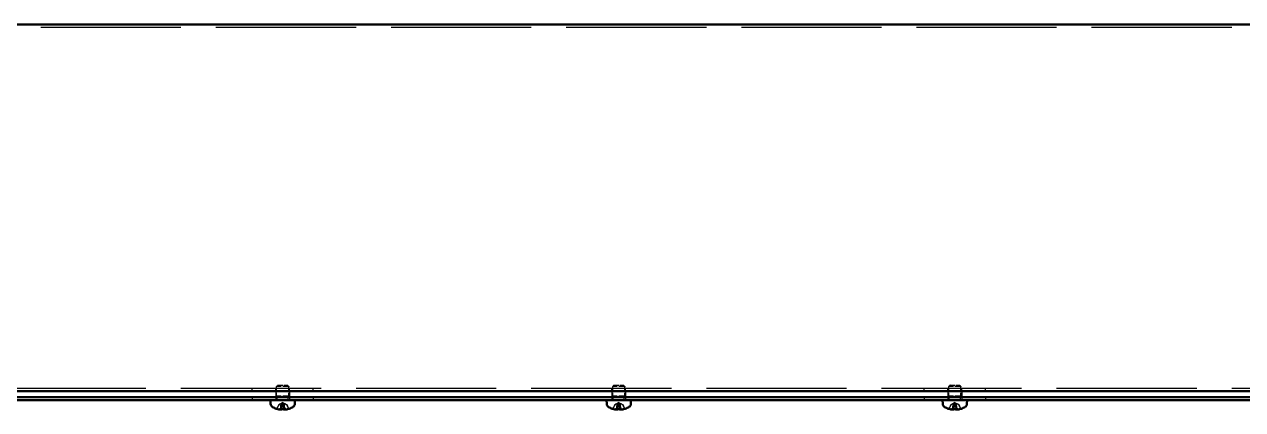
# Model space of a CAD drawing. Header units: millimetres. Extents: x 0 to 4200, y 0 to 2970.
# Drawn here: x 1071.7 to 1470.5, y 1398.4 to 1524.5 of the extents above; entities that cross this region are included whole.
import ezdxf

# ---------------------------------------------------------------- set-up
doc = ezdxf.new("R2010")
doc.units = ezdxf.units.MM
doc.header["$LTSCALE"] = 10
doc.linetypes.add('DASHED', pattern=[0.2067, 0.1654, -0.0413])
doc.layers.add('Co ban', color=7, linetype='Continuous', lineweight=50)
doc.layers.add('Manh', color=7, linetype='DASHED', lineweight=25, true_color=0x008000)

msp = doc.modelspace()

# ---------------------------------------------------------------- linework, layer by layer
at = {"layer": 'Co ban'}
for p, q in [((664.27, 1524.45), (1868.27, 1524.45)), ((1868.27, 1404.45), (664.27, 1404.45)), ((711.27, 1402.45), (1821.27, 1402.45)), ((711.27, 1402.45), (1821.27, 1402.45)), ((711.27, 1401.45), (1821.27, 1401.45)), ((1152.31, 1400.34), (1152.27, 1401.45)), ((1160.24, 1400.34), (1160.27, 1401.45)), ((1262.31, 1400.34), (1262.27, 1401.45)), ((1270.24, 1400.34), (1270.27, 1401.45)), ((1372.31, 1400.34), (1372.27, 1401.45)), ((1380.24, 1400.34), (1380.27, 1401.45)), ((1154.2, 1398.7), (1154.2, 1398.7)), ((1155.58, 1398.42), (1155.58, 1398.44)), ((1155.9, 1398.7), (1156.65, 1398.7)), ((1156, 1398.44), (1156.02, 1398.7)), ((1156.55, 1398.44), (1156.53, 1398.7)), ((1156.97, 1398.42), (1156.97, 1398.44)), ((1158.35, 1398.7), (1158.35, 1398.7)), ((1264.2, 1398.7), (1264.2, 1398.7)), ((1265.58, 1398.42), (1265.58, 1398.44)), ((1265.9, 1398.7), (1266.65, 1398.7)), ((1266, 1398.44), (1266.02, 1398.7)), ((1266.55, 1398.44), (1266.53, 1398.7)), ((1266.97, 1398.42), (1266.97, 1398.44)), ((1268.35, 1398.7), (1268.35, 1398.7)), ((1374.2, 1398.7), (1374.2, 1398.7)), ((1375.58, 1398.42), (1375.58, 1398.44)), ((1375.9, 1398.7), (1376.65, 1398.7)), ((1376, 1398.44), (1376.02, 1398.7)), ((1376.55, 1398.44), (1376.53, 1398.7)), ((1376.97, 1398.42), (1376.97, 1398.44)), ((1378.35, 1398.7), (1378.35, 1398.7))]:
    msp.add_line(p, q, dxfattribs=at)
for centre, radius, start, end in [((1153.61, 1400.39), 1.3, 182, 239.2087), ((1158.94, 1400.39), 1.3, 300.7913, 358), ((1263.61, 1400.39), 1.3, 182, 239.2087), ((1268.94, 1400.39), 1.3, 300.7913, 358), ((1373.61, 1400.39), 1.3, 182, 239.2087), ((1378.94, 1400.39), 1.3, 300.7913, 358), ((1156.27, 1404.85), 6.5, 239.2087, 250.8488), ((1154.2, 1398.87), 0.166, 250.8488, 270), ((1158.35, 1398.87), 0.166, 270, 289.1512), ((1156.27, 1404.85), 6.5, 289.1512, 300.7913), ((1266.27, 1404.85), 6.5, 239.2087, 250.8488), ((1264.2, 1398.87), 0.166, 250.8488, 270), ((1268.35, 1398.87), 0.166, 270, 289.1512), ((1266.27, 1404.85), 6.5, 289.1512, 300.7913), ((1376.27, 1404.85), 6.5, 239.2087, 250.8488), ((1374.2, 1398.87), 0.166, 250.8488, 270), ((1378.35, 1398.87), 0.166, 270, 289.1512), ((1376.27, 1404.85), 6.5, 289.1512, 300.7913)]:
    msp.add_arc(centre, radius, start, end, dxfattribs=at)
for centre, major_axis, ratio, start_param, end_param in [((1156.23, 1404.82), (-3.83, 5.24), 0.989048, 2.180837, 2.35053), ((1157, 1404.68), (-1.46, -6.26), 0.643637, 6.174452, 6.291603), ((1155.65, 1404.68), (1.67, -6.2), 0.745371, 5.827165, 5.944316), ((1155.37, 1397.8), (-0.19, -1.41), 0.098287, 2.037054, 2.054119), ((1156.68, 1404.82), (-0.57, -6.46), 0.119113, 5.959376, 6.129069), ((1155.87, 1404.82), (0.57, -6.46), 0.119113, 0.154116, 0.323809), ((1156.9, 1404.68), (-1.67, -6.2), 0.745371, 0.338869, 0.456021), ((1155.55, 1404.68), (1.46, -6.26), 0.643637, 6.274767, 6.391919), ((1157.18, 1397.8), (-0.19, 1.41), 0.098287, 1.087474, 1.104539), ((1156.32, 1404.82), (-3.83, -5.24), 0.989048, 0.791063, 0.960756), ((1266.23, 1404.82), (-3.83, 5.24), 0.989048, 2.180837, 2.35053), ((1267, 1404.68), (-1.46, -6.26), 0.643637, 6.174452, 6.291603), ((1265.65, 1404.68), (1.67, -6.2), 0.745371, 5.827165, 5.944316), ((1265.37, 1397.8), (-0.19, -1.41), 0.098287, 2.037054, 2.054119), ((1266.68, 1404.82), (-0.57, -6.46), 0.119113, 5.959376, 6.129069), ((1265.87, 1404.82), (0.57, -6.46), 0.119113, 0.154116, 0.323809), ((1266.9, 1404.68), (-1.67, -6.2), 0.745371, 0.338869, 0.456021), ((1265.55, 1404.68), (1.46, -6.26), 0.643637, 6.274767, 6.391919), ((1267.18, 1397.8), (-0.19, 1.41), 0.098287, 1.087474, 1.104539), ((1266.32, 1404.82), (-3.83, -5.24), 0.989048, 0.791063, 0.960756), ((1376.23, 1404.82), (-3.83, 5.24), 0.989048, 2.180837, 2.35053), ((1377, 1404.68), (-1.46, -6.26), 0.643637, 6.174452, 6.291603), ((1375.65, 1404.68), (1.67, -6.2), 0.745371, 5.827165, 5.944316), ((1375.37, 1397.8), (-0.19, -1.41), 0.098287, 2.037054, 2.054119), ((1376.68, 1404.82), (-0.57, -6.46), 0.119113, 5.959376, 6.129069), ((1375.87, 1404.82), (0.57, -6.46), 0.119113, 0.154116, 0.323809), ((1376.9, 1404.68), (-1.67, -6.2), 0.745371, 0.338869, 0.456021), ((1375.55, 1404.68), (1.46, -6.26), 0.643637, 6.274767, 6.391919), ((1377.18, 1397.8), (-0.19, 1.41), 0.098287, 1.087474, 1.104539), ((1376.32, 1404.82), (-3.83, -5.24), 0.989048, 0.791063, 0.960756)]:
    msp.add_ellipse(centre, major_axis=major_axis, ratio=ratio, start_param=start_param, end_param=end_param, dxfattribs=at)
for points, knots in [([(1155.58, 1398.42), (1155.58, 1398.42), (1155.58, 1398.42), (1155.58, 1398.41), (1155.57, 1398.41), (1155.54, 1398.41), (1155.51, 1398.41), (1155.46, 1398.41), (1155.43, 1398.42), (1155.35, 1398.43), (1155.31, 1398.43), (1155.26, 1398.44), (1155.25, 1398.44), (1155.24, 1398.44)], [0.02262944, 0.02262944, 0.02262944, 0.02262944, 0.02319765, 0.02319765, 0.0345489, 0.0345489, 0.04590016, 0.04590016, 0.05733835, 0.05733835, 0.06877655, 0.06877655, 0.07249221, 0.07249221, 0.07249221, 0.07249221]), ([(1156, 1398.44), (1156, 1398.44), (1156, 1398.43), (1155.97, 1398.42), (1155.95, 1398.42), (1155.91, 1398.41), (1155.88, 1398.41), (1155.81, 1398.41), (1155.77, 1398.41), (1155.72, 1398.42), (1155.7, 1398.42), (1155.69, 1398.42)], [0, 0, 0, 0, 0.01151442, 0.01151442, 0.02302884, 0.02302884, 0.0344178, 0.0344178, 0.04580676, 0.04580676, 0.0498478, 0.0498478, 0.0498478, 0.0498478]), ([(1156.86, 1398.42), (1156.86, 1398.42), (1156.86, 1398.42), (1156.82, 1398.41), (1156.78, 1398.41), (1156.7, 1398.41), (1156.67, 1398.41), (1156.61, 1398.41), (1156.59, 1398.42), (1156.56, 1398.43), (1156.55, 1398.43), (1156.55, 1398.44), (1156.55, 1398.44), (1156.55, 1398.44)], [0.02262869, 0.02262869, 0.02262869, 0.02262869, 0.02311382, 0.02311382, 0.03450698, 0.03450698, 0.04590014, 0.04590014, 0.05733833, 0.05733833, 0.06877652, 0.06877652, 0.07249219, 0.07249219, 0.07249219, 0.07249219]), ([(1157.31, 1398.44), (1157.27, 1398.44), (1157.23, 1398.43), (1157.15, 1398.42), (1157.12, 1398.42), (1157.06, 1398.41), (1157.03, 1398.41), (1156.99, 1398.41), (1156.98, 1398.41), (1156.97, 1398.42), (1156.97, 1398.42), (1156.97, 1398.42)], [0, 0, 0, 0, 0.01151442, 0.01151442, 0.02302884, 0.02302884, 0.0344178, 0.0344178, 0.04580676, 0.04580676, 0.0498478, 0.0498478, 0.0498478, 0.0498478]), ([(1265.58, 1398.42), (1265.58, 1398.42), (1265.58, 1398.42), (1265.58, 1398.41), (1265.57, 1398.41), (1265.54, 1398.41), (1265.51, 1398.41), (1265.46, 1398.41), (1265.43, 1398.42), (1265.35, 1398.43), (1265.31, 1398.43), (1265.26, 1398.44), (1265.25, 1398.44), (1265.24, 1398.44)], [0.02262944, 0.02262944, 0.02262944, 0.02262944, 0.02319765, 0.02319765, 0.0345489, 0.0345489, 0.04590016, 0.04590016, 0.05733835, 0.05733835, 0.06877655, 0.06877655, 0.07249221, 0.07249221, 0.07249221, 0.07249221]), ([(1266, 1398.44), (1266, 1398.44), (1266, 1398.43), (1265.97, 1398.42), (1265.95, 1398.42), (1265.91, 1398.41), (1265.88, 1398.41), (1265.81, 1398.41), (1265.77, 1398.41), (1265.72, 1398.42), (1265.7, 1398.42), (1265.69, 1398.42)], [0, 0, 0, 0, 0.01151442, 0.01151442, 0.02302884, 0.02302884, 0.0344178, 0.0344178, 0.04580676, 0.04580676, 0.0498478, 0.0498478, 0.0498478, 0.0498478]), ([(1266.86, 1398.42), (1266.86, 1398.42), (1266.86, 1398.42), (1266.82, 1398.41), (1266.78, 1398.41), (1266.7, 1398.41), (1266.67, 1398.41), (1266.61, 1398.41), (1266.59, 1398.42), (1266.56, 1398.43), (1266.55, 1398.43), (1266.55, 1398.44), (1266.55, 1398.44), (1266.55, 1398.44)], [0.02262869, 0.02262869, 0.02262869, 0.02262869, 0.02311382, 0.02311382, 0.03450698, 0.03450698, 0.04590014, 0.04590014, 0.05733833, 0.05733833, 0.06877652, 0.06877652, 0.07249219, 0.07249219, 0.07249219, 0.07249219]), ([(1267.31, 1398.44), (1267.27, 1398.44), (1267.23, 1398.43), (1267.15, 1398.42), (1267.12, 1398.42), (1267.06, 1398.41), (1267.03, 1398.41), (1266.99, 1398.41), (1266.98, 1398.41), (1266.97, 1398.42), (1266.97, 1398.42), (1266.97, 1398.42)], [0, 0, 0, 0, 0.01151442, 0.01151442, 0.02302884, 0.02302884, 0.0344178, 0.0344178, 0.04580676, 0.04580676, 0.0498478, 0.0498478, 0.0498478, 0.0498478]), ([(1375.58, 1398.42), (1375.58, 1398.42), (1375.58, 1398.42), (1375.58, 1398.41), (1375.57, 1398.41), (1375.54, 1398.41), (1375.51, 1398.41), (1375.46, 1398.41), (1375.43, 1398.42), (1375.35, 1398.43), (1375.31, 1398.43), (1375.26, 1398.44), (1375.25, 1398.44), (1375.24, 1398.44)], [0.02262944, 0.02262944, 0.02262944, 0.02262944, 0.02319765, 0.02319765, 0.0345489, 0.0345489, 0.04590016, 0.04590016, 0.05733835, 0.05733835, 0.06877655, 0.06877655, 0.07249221, 0.07249221, 0.07249221, 0.07249221]), ([(1376, 1398.44), (1376, 1398.44), (1376, 1398.43), (1375.97, 1398.42), (1375.95, 1398.42), (1375.91, 1398.41), (1375.88, 1398.41), (1375.81, 1398.41), (1375.77, 1398.41), (1375.72, 1398.42), (1375.7, 1398.42), (1375.69, 1398.42)], [0, 0, 0, 0, 0.01151442, 0.01151442, 0.02302884, 0.02302884, 0.0344178, 0.0344178, 0.04580676, 0.04580676, 0.0498478, 0.0498478, 0.0498478, 0.0498478]), ([(1376.86, 1398.42), (1376.86, 1398.42), (1376.86, 1398.42), (1376.82, 1398.41), (1376.78, 1398.41), (1376.7, 1398.41), (1376.67, 1398.41), (1376.61, 1398.41), (1376.59, 1398.42), (1376.56, 1398.43), (1376.55, 1398.43), (1376.55, 1398.44), (1376.55, 1398.44), (1376.55, 1398.44)], [0.02262869, 0.02262869, 0.02262869, 0.02262869, 0.02311382, 0.02311382, 0.03450698, 0.03450698, 0.04590014, 0.04590014, 0.05733833, 0.05733833, 0.06877652, 0.06877652, 0.07249219, 0.07249219, 0.07249219, 0.07249219]), ([(1377.31, 1398.44), (1377.27, 1398.44), (1377.23, 1398.43), (1377.15, 1398.42), (1377.12, 1398.42), (1377.06, 1398.41), (1377.03, 1398.41), (1376.99, 1398.41), (1376.98, 1398.41), (1376.97, 1398.42), (1376.97, 1398.42), (1376.97, 1398.42)], [0, 0, 0, 0, 0.01151442, 0.01151442, 0.02302884, 0.02302884, 0.0344178, 0.0344178, 0.04580676, 0.04580676, 0.0498478, 0.0498478, 0.0498478, 0.0498478])]:
    msp.add_open_spline(points, degree=3, knots=knots, dxfattribs=at)
for points in [[(1155.9, 1398.7), (1155.9, 1398.7), (1155.89, 1398.71), (1155.89, 1398.71)], [(1156.66, 1398.71), (1156.65, 1398.71), (1156.65, 1398.7), (1156.65, 1398.7)], [(1265.9, 1398.7), (1265.9, 1398.7), (1265.89, 1398.71), (1265.89, 1398.71)], [(1266.66, 1398.71), (1266.65, 1398.71), (1266.65, 1398.7), (1266.65, 1398.7)], [(1375.9, 1398.7), (1375.9, 1398.7), (1375.89, 1398.71), (1375.89, 1398.71)], [(1376.66, 1398.71), (1376.65, 1398.71), (1376.65, 1398.7), (1376.65, 1398.7)]]:
    msp.add_open_spline(points, degree=3, dxfattribs=at)
at = {"layer": 'Manh', "ltscale": 27.737461}
for p, q in [((1868.27, 1523.45), (664.27, 1523.45)), ((664.27, 1405.45), (1868.27, 1405.45))]:
    msp.add_line(p, q, dxfattribs=at)
at = {"layer": 'Manh', "ltscale": 0.19037}
for p, q in [((1146.27, 1404.45), (1146.27, 1405.45)), ((1154.02, 1404.45), (1154.02, 1405.45)), ((1158.52, 1404.45), (1158.52, 1405.45)), ((1166.27, 1404.45), (1166.27, 1405.45)), ((1264.02, 1404.45), (1264.02, 1405.45)), ((1268.52, 1404.45), (1268.52, 1405.45)), ((1366.27, 1404.45), (1366.27, 1405.45)), ((1374.02, 1404.45), (1374.02, 1405.45)), ((1378.52, 1404.45), (1378.52, 1405.45)), ((1386.27, 1404.45), (1386.27, 1405.45)), ((1146.27, 1402.45), (1146.27, 1401.45)), ((1154.02, 1402.45), (1154.02, 1401.45)), ((1158.52, 1402.45), (1158.52, 1401.45)), ((1166.27, 1402.45), (1166.27, 1401.45)), ((1264.02, 1402.45), (1264.02, 1401.45)), ((1268.52, 1402.45), (1268.52, 1401.45)), ((1366.27, 1402.45), (1366.27, 1401.45)), ((1374.02, 1402.45), (1374.02, 1401.45)), ((1378.52, 1402.45), (1378.52, 1401.45)), ((1386.27, 1402.45), (1386.27, 1401.45))]:
    msp.add_line(p, q, dxfattribs=at)
at = {"layer": 'Manh', "ltscale": 0.380839}
for p, q in [((1154.02, 1404.45), (1154.02, 1402.45)), ((1158.52, 1404.45), (1158.52, 1402.45)), ((1264.02, 1404.45), (1264.02, 1402.45)), ((1268.52, 1404.45), (1268.52, 1402.45)), ((1374.02, 1404.45), (1374.02, 1402.45)), ((1378.52, 1404.45), (1378.52, 1402.45))]:
    msp.add_line(p, q, dxfattribs=at)
at = {"layer": 'Manh', "ltscale": 0.115583}
for p, q in [((1154.7, 1406.45), (1154.27, 1406.02)), ((1157.84, 1406.45), (1158.27, 1406.02)), ((1264.7, 1406.45), (1264.27, 1406.02)), ((1267.84, 1406.45), (1268.27, 1406.02)), ((1374.7, 1406.45), (1374.27, 1406.02)), ((1377.84, 1406.45), (1378.27, 1406.02))]:
    msp.add_line(p, q, dxfattribs=at)
at = {"layer": 'Manh', "ltscale": 1.196656}
for p, q in [((1158.27, 1406.02), (1154.27, 1406.02)), ((1268.27, 1406.02), (1264.27, 1406.02)), ((1378.27, 1406.02), (1374.27, 1406.02)), ((1158.27, 1402.85), (1154.27, 1402.85)), ((1268.27, 1402.85), (1264.27, 1402.85)), ((1378.27, 1402.85), (1374.27, 1402.85))]:
    msp.add_line(p, q, dxfattribs=at)
at = {"layer": 'Manh', "ltscale": 0.603781}
for p, q in [((1154.27, 1402.85), (1154.27, 1406.02)), ((1158.27, 1402.85), (1158.27, 1406.02)), ((1264.27, 1402.85), (1264.27, 1406.02)), ((1268.27, 1402.85), (1268.27, 1406.02)), ((1374.27, 1402.85), (1374.27, 1406.02)), ((1378.27, 1402.85), (1378.27, 1406.02))]:
    msp.add_line(p, q, dxfattribs=at)
at = {"layer": 'Manh', "ltscale": 0.939704}
for p, q in [((1154.7, 1406.45), (1157.84, 1406.45)), ((1264.7, 1406.45), (1267.84, 1406.45)), ((1374.7, 1406.45), (1377.84, 1406.45))]:
    msp.add_line(p, q, dxfattribs=at)
at = {"layer": 'Manh', "ltscale": 0.089296}
for p, q in [((1154.46, 1402.42), (1154.27, 1402.85)), ((1158.08, 1402.42), (1158.27, 1402.85)), ((1264.46, 1402.42), (1264.27, 1402.85)), ((1268.08, 1402.42), (1268.27, 1402.85)), ((1374.46, 1402.42), (1374.27, 1402.85)), ((1378.08, 1402.42), (1378.27, 1402.85))]:
    msp.add_line(p, q, dxfattribs=at)
at = {"layer": 'Manh', "ltscale": 0.252334}
for p, q in [((1154.94, 1399.98), (1154.34, 1398.8)), ((1157.61, 1399.98), (1158.2, 1398.8)), ((1264.94, 1399.98), (1264.34, 1398.8)), ((1267.61, 1399.98), (1268.2, 1398.8)), ((1374.94, 1399.98), (1374.34, 1398.8)), ((1377.61, 1399.98), (1378.2, 1398.8))]:
    msp.add_line(p, q, dxfattribs=at)
at = {"layer": 'Manh', "ltscale": 1.083296}
for p, q in [((1158.08, 1402.42), (1154.46, 1402.42)), ((1268.08, 1402.42), (1264.46, 1402.42)), ((1378.08, 1402.42), (1374.46, 1402.42))]:
    msp.add_line(p, q, dxfattribs=at)
at = {"layer": 'Manh', "ltscale": 0.184767}
for p, q in [((1154.46, 1401.45), (1154.46, 1402.42)), ((1158.08, 1401.45), (1158.08, 1402.42)), ((1264.46, 1401.45), (1264.46, 1402.42)), ((1268.08, 1401.45), (1268.08, 1402.42)), ((1374.46, 1401.45), (1374.46, 1402.42)), ((1378.08, 1401.45), (1378.08, 1402.42))]:
    msp.add_line(p, q, dxfattribs=at)
at = {"layer": 'Manh', "ltscale": 0.288541}
for p, q in [((1156.27, 1400.69), (1154.94, 1399.98)), ((1156.27, 1400.69), (1157.61, 1399.98)), ((1266.27, 1400.69), (1264.94, 1399.98)), ((1266.27, 1400.69), (1267.61, 1399.98)), ((1376.27, 1400.69), (1374.94, 1399.98)), ((1376.27, 1400.69), (1377.61, 1399.98))]:
    msp.add_line(p, q, dxfattribs=at)
at = {"layer": 'Manh', "ltscale": 0.033742}
for p, q in [((1154.95, 1399.98), (1154.94, 1399.98)), ((1157.61, 1399.98), (1157.6, 1399.98)), ((1264.95, 1399.98), (1264.94, 1399.98)), ((1267.61, 1399.98), (1267.6, 1399.98)), ((1374.95, 1399.98), (1374.94, 1399.98)), ((1377.61, 1399.98), (1377.6, 1399.98))]:
    msp.add_line(p, q, dxfattribs=at)
at = {"layer": 'Manh', "ltscale": 0.252426}
for p, q in [((1155.58, 1398.44), (1155.69, 1399.76)), ((1156.97, 1398.44), (1156.85, 1399.76)), ((1265.58, 1398.44), (1265.69, 1399.76)), ((1266.97, 1398.44), (1266.85, 1399.76)), ((1375.58, 1398.44), (1375.69, 1399.76)), ((1376.97, 1398.44), (1376.85, 1399.76))]:
    msp.add_line(p, q, dxfattribs=at)
at = {"layer": 'Manh', "ltscale": 0.277733}
for p, q in [((1156.02, 1398.7), (1156.15, 1400.16)), ((1156.53, 1398.7), (1156.4, 1400.16)), ((1266.02, 1398.7), (1266.15, 1400.16)), ((1266.53, 1398.7), (1266.4, 1400.16)), ((1376.02, 1398.7), (1376.15, 1400.16)), ((1376.53, 1398.7), (1376.4, 1400.16))]:
    msp.add_line(p, q, dxfattribs=at)
at = {"layer": 'Manh', "ltscale": 0.067584}
for p, q in [((1156.45, 1399.98), (1156.1, 1399.98)), ((1266.45, 1399.98), (1266.1, 1399.98)), ((1376.45, 1399.98), (1376.1, 1399.98))]:
    msp.add_line(p, q, dxfattribs=at)
at = {"layer": 'Manh', "ltscale": 0.040247}
for p, q in [((1154.2, 1398.7), (1154.23, 1398.7)), ((1158.32, 1398.7), (1158.35, 1398.7)), ((1264.2, 1398.7), (1264.23, 1398.7)), ((1268.32, 1398.7), (1268.35, 1398.7)), ((1374.2, 1398.7), (1374.23, 1398.7)), ((1378.32, 1398.7), (1378.35, 1398.7))]:
    msp.add_line(p, q, dxfattribs=at)
at = {"layer": 'Manh', "ltscale": 0.142065}
for p, q in [((1155.11, 1398.56), (1155.6, 1398.85)), ((1157.43, 1398.56), (1156.95, 1398.85)), ((1265.11, 1398.56), (1265.6, 1398.85)), ((1267.43, 1398.56), (1266.95, 1398.85)), ((1375.11, 1398.56), (1375.6, 1398.85)), ((1377.43, 1398.56), (1376.95, 1398.85))]:
    msp.add_line(p, q, dxfattribs=at)
at = {"layer": 'Manh', "ltscale": 0.034942}
for centre, start, end in [((1154.2, 1398.87), 270, 333.5), ((1158.35, 1398.87), 206.5, 270), ((1264.2, 1398.87), 270, 333.5), ((1268.35, 1398.87), 206.5, 270), ((1374.2, 1398.87), 270, 333.5), ((1378.35, 1398.87), 206.5, 270)]:
    msp.add_arc(centre, 0.166, start, end, dxfattribs=at)
at = {"layer": 'Manh', "ltscale": 0.07987}
for centre, major_axis, start_param, end_param in [((1155.37, 1397.8), (-0.19, -1.41), 2.054119, 2.423218), ((1157.18, 1397.8), (-0.19, 1.41), 0.718375, 1.087474), ((1265.37, 1397.8), (-0.19, -1.41), 2.054119, 2.423218), ((1267.18, 1397.8), (-0.19, 1.41), 0.718375, 1.087474), ((1375.37, 1397.8), (-0.19, -1.41), 2.054119, 2.423218), ((1377.18, 1397.8), (-0.19, 1.41), 0.718375, 1.087474)]:
    msp.add_ellipse(centre, major_axis=major_axis, ratio=0.098287, start_param=start_param, end_param=end_param, dxfattribs=at)
at = {"layer": 'Manh', "ltscale": 0.084049}
for centre, major_axis, start_param, end_param in [((1155.61, 1397.8), (-0.16, 1.41), 5.152048, 5.538212), ((1156.94, 1397.8), (-0.16, -1.41), 3.886566, 4.27273), ((1265.61, 1397.8), (-0.16, 1.41), 5.152048, 5.538212), ((1266.94, 1397.8), (-0.16, -1.41), 3.886566, 4.27273), ((1375.61, 1397.8), (-0.16, 1.41), 5.152048, 5.538212), ((1376.94, 1397.8), (-0.16, -1.41), 3.886566, 4.27273)]:
    msp.add_ellipse(centre, major_axis=major_axis, ratio=0.114331, start_param=start_param, end_param=end_param, dxfattribs=at)
at = {"layer": 'Manh', "ltscale": 0.252797}
for points, weights in [([(1154.95, 1399.98), (1154.71, 1399.5), (1154.38, 1398.8)], [1, 1.01778265823, 1.00291629593]), ([(1155.92, 1398.8), (1156.03, 1399.5), (1156.1, 1399.98)], [1.00291629593, 1.01778265824, 1]), ([(1156.45, 1399.98), (1156.52, 1399.5), (1156.62, 1398.8)], [1, 1.01778265823, 1.00291629593]), ([(1158.17, 1398.8), (1157.84, 1399.5), (1157.6, 1399.98)], [1.00291629593, 1.01778265824, 1]), ([(1264.95, 1399.98), (1264.71, 1399.5), (1264.38, 1398.8)], [1, 1.01778265823, 1.00291629593]), ([(1265.92, 1398.8), (1266.03, 1399.5), (1266.1, 1399.98)], [1.00291629593, 1.01778265824, 1]), ([(1266.45, 1399.98), (1266.52, 1399.5), (1266.62, 1398.8)], [1, 1.01778265823, 1.00291629593]), ([(1268.17, 1398.8), (1267.84, 1399.5), (1267.6, 1399.98)], [1.00291629593, 1.01778265824, 1]), ([(1374.95, 1399.98), (1374.71, 1399.5), (1374.38, 1398.8)], [1, 1.01778265823, 1.00291629593]), ([(1375.92, 1398.8), (1376.03, 1399.5), (1376.1, 1399.98)], [1.00291629593, 1.01778265824, 1]), ([(1376.45, 1399.98), (1376.52, 1399.5), (1376.62, 1398.8)], [1, 1.01778265823, 1.00291629593]), ([(1378.17, 1398.8), (1377.84, 1399.5), (1377.6, 1399.98)], [1.00291629593, 1.01778265824, 1])]:
    msp.add_rational_spline(points, weights, degree=2, dxfattribs=at)
at = {"layer": 'Manh', "ltscale": 0.059249}
for points, weights in [([(1155.22, 1400.13), (1155.1, 1400.06), (1154.95, 1399.98)], [1.24767116976, 1.12437348596, 1]), ([(1156.1, 1399.98), (1156.12, 1400.06), (1156.14, 1400.13)], [1, 1.12437348596, 1.24767116976]), ([(1156.41, 1400.13), (1156.43, 1400.06), (1156.45, 1399.98)], [1.24767116976, 1.12437348596, 1]), ([(1157.6, 1399.98), (1157.45, 1400.06), (1157.33, 1400.13)], [1, 1.12437348596, 1.24767116976]), ([(1265.22, 1400.13), (1265.1, 1400.06), (1264.95, 1399.98)], [1.24767116976, 1.12437348596, 1]), ([(1266.1, 1399.98), (1266.12, 1400.06), (1266.14, 1400.13)], [1, 1.12437348596, 1.24767116976]), ([(1266.41, 1400.13), (1266.43, 1400.06), (1266.45, 1399.98)], [1.24767116976, 1.12437348596, 1]), ([(1267.6, 1399.98), (1267.45, 1400.06), (1267.33, 1400.13)], [1, 1.12437348596, 1.24767116976]), ([(1375.22, 1400.13), (1375.1, 1400.06), (1374.95, 1399.98)], [1.24767116976, 1.12437348596, 1]), ([(1376.1, 1399.98), (1376.12, 1400.06), (1376.14, 1400.13)], [1, 1.12437348596, 1.24767116976]), ([(1376.41, 1400.13), (1376.43, 1400.06), (1376.45, 1399.98)], [1.24767116976, 1.12437348596, 1]), ([(1377.6, 1399.98), (1377.45, 1400.06), (1377.33, 1400.13)], [1, 1.12437348596, 1.24767116976])]:
    msp.add_rational_spline(points, weights, degree=2, dxfattribs=at)
at = {"layer": 'Manh', "ltscale": 0.149956}
for points, knots in [([(1155.74, 1400.29), (1155.74, 1400.3), (1155.73, 1400.31), (1155.72, 1400.32), (1155.7, 1400.33), (1155.66, 1400.33), (1155.63, 1400.32), (1155.57, 1400.3), (1155.53, 1400.29), (1155.46, 1400.25), (1155.42, 1400.23), (1155.33, 1400.19), (1155.28, 1400.16), (1155.24, 1400.14), (1155.23, 1400.14), (1155.23, 1400.13), (1155.22, 1400.13)], [-0.07279593, -0.07279593, -0.07279593, -0.07279593, -0.06545108, -0.06545108, -0.05320296, -0.05320296, -0.04095485, -0.04095485, -0.02870674, -0.02870674, -0.01435337, -0.01435337, 0, 0, 0, 0.00217911, 0.00217911, 0.00217911, 0.00217911]), ([(1156.14, 1400.13), (1156.14, 1400.13), (1156.14, 1400.14), (1156.15, 1400.16), (1156.15, 1400.19), (1156.13, 1400.23), (1156.12, 1400.25), (1156.08, 1400.29), (1156.06, 1400.3), (1156, 1400.32), (1155.96, 1400.33), (1155.89, 1400.33), (1155.85, 1400.32), (1155.79, 1400.31), (1155.76, 1400.3), (1155.74, 1400.29)], [0.18013192, 0.18013192, 0.18013192, 0.18013192, 0.18231103, 0.18231103, 0.1966644, 0.1966644, 0.21101777, 0.21101777, 0.22326588, 0.22326588, 0.23551399, 0.23551399, 0.24776211, 0.24776211, 0.25510696, 0.25510696, 0.25510696, 0.25510696]), ([(1156.81, 1400.29), (1156.79, 1400.3), (1156.76, 1400.31), (1156.69, 1400.32), (1156.65, 1400.33), (1156.58, 1400.33), (1156.55, 1400.32), (1156.49, 1400.3), (1156.47, 1400.29), (1156.43, 1400.25), (1156.41, 1400.23), (1156.4, 1400.19), (1156.4, 1400.16), (1156.4, 1400.14), (1156.4, 1400.14), (1156.4, 1400.13), (1156.41, 1400.13)], [-0.07279593, -0.07279593, -0.07279593, -0.07279593, -0.06545108, -0.06545108, -0.05320296, -0.05320296, -0.04095485, -0.04095485, -0.02870674, -0.02870674, -0.01435337, -0.01435337, 0, 0, 0, 0.00217911, 0.00217911, 0.00217911, 0.00217911]), ([(1157.33, 1400.13), (1157.32, 1400.13), (1157.32, 1400.14), (1157.27, 1400.16), (1157.22, 1400.19), (1157.13, 1400.23), (1157.09, 1400.25), (1157.01, 1400.29), (1156.98, 1400.3), (1156.92, 1400.32), (1156.89, 1400.33), (1156.85, 1400.33), (1156.83, 1400.32), (1156.82, 1400.31), (1156.81, 1400.3), (1156.81, 1400.29)], [0.18013192, 0.18013192, 0.18013192, 0.18013192, 0.18231103, 0.18231103, 0.1966644, 0.1966644, 0.21101777, 0.21101777, 0.22326588, 0.22326588, 0.23551399, 0.23551399, 0.24776211, 0.24776211, 0.25510696, 0.25510696, 0.25510696, 0.25510696]), ([(1265.74, 1400.29), (1265.74, 1400.3), (1265.73, 1400.31), (1265.72, 1400.32), (1265.7, 1400.33), (1265.66, 1400.33), (1265.63, 1400.32), (1265.57, 1400.3), (1265.53, 1400.29), (1265.46, 1400.25), (1265.42, 1400.23), (1265.33, 1400.19), (1265.28, 1400.16), (1265.24, 1400.14), (1265.23, 1400.14), (1265.23, 1400.13), (1265.22, 1400.13)], [-0.07279593, -0.07279593, -0.07279593, -0.07279593, -0.06545108, -0.06545108, -0.05320296, -0.05320296, -0.04095485, -0.04095485, -0.02870674, -0.02870674, -0.01435337, -0.01435337, 0, 0, 0, 0.00217911, 0.00217911, 0.00217911, 0.00217911]), ([(1266.14, 1400.13), (1266.14, 1400.13), (1266.14, 1400.14), (1266.15, 1400.16), (1266.15, 1400.19), (1266.13, 1400.23), (1266.12, 1400.25), (1266.08, 1400.29), (1266.06, 1400.3), (1266, 1400.32), (1265.96, 1400.33), (1265.89, 1400.33), (1265.85, 1400.32), (1265.79, 1400.31), (1265.76, 1400.3), (1265.74, 1400.29)], [0.18013192, 0.18013192, 0.18013192, 0.18013192, 0.18231103, 0.18231103, 0.1966644, 0.1966644, 0.21101777, 0.21101777, 0.22326588, 0.22326588, 0.23551399, 0.23551399, 0.24776211, 0.24776211, 0.25510696, 0.25510696, 0.25510696, 0.25510696]), ([(1266.81, 1400.29), (1266.79, 1400.3), (1266.76, 1400.31), (1266.69, 1400.32), (1266.65, 1400.33), (1266.58, 1400.33), (1266.55, 1400.32), (1266.49, 1400.3), (1266.47, 1400.29), (1266.43, 1400.25), (1266.41, 1400.23), (1266.4, 1400.19), (1266.4, 1400.16), (1266.4, 1400.14), (1266.4, 1400.14), (1266.4, 1400.13), (1266.41, 1400.13)], [-0.07279593, -0.07279593, -0.07279593, -0.07279593, -0.06545108, -0.06545108, -0.05320296, -0.05320296, -0.04095485, -0.04095485, -0.02870674, -0.02870674, -0.01435337, -0.01435337, 0, 0, 0, 0.00217911, 0.00217911, 0.00217911, 0.00217911]), ([(1267.33, 1400.13), (1267.32, 1400.13), (1267.32, 1400.14), (1267.27, 1400.16), (1267.22, 1400.19), (1267.13, 1400.23), (1267.09, 1400.25), (1267.01, 1400.29), (1266.98, 1400.3), (1266.92, 1400.32), (1266.89, 1400.33), (1266.85, 1400.33), (1266.83, 1400.32), (1266.82, 1400.31), (1266.81, 1400.3), (1266.81, 1400.29)], [0.18013192, 0.18013192, 0.18013192, 0.18013192, 0.18231103, 0.18231103, 0.1966644, 0.1966644, 0.21101777, 0.21101777, 0.22326588, 0.22326588, 0.23551399, 0.23551399, 0.24776211, 0.24776211, 0.25510696, 0.25510696, 0.25510696, 0.25510696]), ([(1375.74, 1400.29), (1375.74, 1400.3), (1375.73, 1400.31), (1375.72, 1400.32), (1375.7, 1400.33), (1375.66, 1400.33), (1375.63, 1400.32), (1375.57, 1400.3), (1375.53, 1400.29), (1375.46, 1400.25), (1375.42, 1400.23), (1375.33, 1400.19), (1375.28, 1400.16), (1375.24, 1400.14), (1375.23, 1400.14), (1375.23, 1400.13), (1375.22, 1400.13)], [-0.07279593, -0.07279593, -0.07279593, -0.07279593, -0.06545108, -0.06545108, -0.05320296, -0.05320296, -0.04095485, -0.04095485, -0.02870674, -0.02870674, -0.01435337, -0.01435337, 0, 0, 0, 0.00217911, 0.00217911, 0.00217911, 0.00217911]), ([(1376.14, 1400.13), (1376.14, 1400.13), (1376.14, 1400.14), (1376.15, 1400.16), (1376.15, 1400.19), (1376.13, 1400.23), (1376.12, 1400.25), (1376.08, 1400.29), (1376.06, 1400.3), (1376, 1400.32), (1375.96, 1400.33), (1375.89, 1400.33), (1375.85, 1400.32), (1375.79, 1400.31), (1375.76, 1400.3), (1375.74, 1400.29)], [0.18013192, 0.18013192, 0.18013192, 0.18013192, 0.18231103, 0.18231103, 0.1966644, 0.1966644, 0.21101777, 0.21101777, 0.22326588, 0.22326588, 0.23551399, 0.23551399, 0.24776211, 0.24776211, 0.25510696, 0.25510696, 0.25510696, 0.25510696]), ([(1376.81, 1400.29), (1376.79, 1400.3), (1376.76, 1400.31), (1376.69, 1400.32), (1376.65, 1400.33), (1376.58, 1400.33), (1376.55, 1400.32), (1376.49, 1400.3), (1376.47, 1400.29), (1376.43, 1400.25), (1376.41, 1400.23), (1376.4, 1400.19), (1376.4, 1400.16), (1376.4, 1400.14), (1376.4, 1400.14), (1376.4, 1400.13), (1376.41, 1400.13)], [-0.07279593, -0.07279593, -0.07279593, -0.07279593, -0.06545108, -0.06545108, -0.05320296, -0.05320296, -0.04095485, -0.04095485, -0.02870674, -0.02870674, -0.01435337, -0.01435337, 0, 0, 0, 0.00217911, 0.00217911, 0.00217911, 0.00217911]), ([(1377.33, 1400.13), (1377.32, 1400.13), (1377.32, 1400.14), (1377.27, 1400.16), (1377.22, 1400.19), (1377.13, 1400.23), (1377.09, 1400.25), (1377.01, 1400.29), (1376.98, 1400.3), (1376.92, 1400.32), (1376.89, 1400.33), (1376.85, 1400.33), (1376.83, 1400.32), (1376.82, 1400.31), (1376.81, 1400.3), (1376.81, 1400.29)], [0.18013192, 0.18013192, 0.18013192, 0.18013192, 0.18231103, 0.18231103, 0.1966644, 0.1966644, 0.21101777, 0.21101777, 0.22326588, 0.22326588, 0.23551399, 0.23551399, 0.24776211, 0.24776211, 0.25510696, 0.25510696, 0.25510696, 0.25510696])]:
    msp.add_open_spline(points, degree=3, knots=knots, dxfattribs=at)
at = {"layer": 'Manh', "ltscale": 0.276734}
for points in [[(1155.6, 1398.85), (1155.62, 1398.99), (1155.63, 1399.14), (1155.68, 1399.61), (1155.71, 1399.95), (1155.74, 1400.29)], [(1156.95, 1398.85), (1156.93, 1398.99), (1156.91, 1399.14), (1156.87, 1399.61), (1156.84, 1399.95), (1156.81, 1400.29)], [(1265.6, 1398.85), (1265.62, 1398.99), (1265.63, 1399.14), (1265.68, 1399.61), (1265.71, 1399.95), (1265.74, 1400.29)], [(1266.95, 1398.85), (1266.93, 1398.99), (1266.91, 1399.14), (1266.87, 1399.61), (1266.84, 1399.95), (1266.81, 1400.29)], [(1375.6, 1398.85), (1375.62, 1398.99), (1375.63, 1399.14), (1375.68, 1399.61), (1375.71, 1399.95), (1375.74, 1400.29)], [(1376.95, 1398.85), (1376.93, 1398.99), (1376.91, 1399.14), (1376.87, 1399.61), (1376.84, 1399.95), (1376.81, 1400.29)]]:
    msp.add_open_spline(points, degree=3, knots=[-2.1546156, -2.1546156, -2.1546156, -2.1546156, -2.1151598, -2.1151598, -2.0130174, -2.0130174, -2.0130174, -2.0130174], dxfattribs=at)
at = {"layer": 'Manh', "ltscale": 0.045531}
for points, knots in [([(1154.18, 1398.71), (1154.19, 1398.71), (1154.21, 1398.7), (1154.25, 1398.7), (1154.27, 1398.71), (1154.31, 1398.73), (1154.33, 1398.74), (1154.36, 1398.77), (1154.37, 1398.78), (1154.38, 1398.8)], [0.01947687, 0.01947687, 0.01947687, 0.01947687, 0.02469076, 0.02469076, 0.03084311, 0.03084311, 0.03698394, 0.03698394, 0.04201336, 0.04201336, 0.04201336, 0.04201336]), ([(1158.17, 1398.8), (1158.18, 1398.78), (1158.19, 1398.77), (1158.22, 1398.74), (1158.24, 1398.73), (1158.27, 1398.71), (1158.3, 1398.7), (1158.33, 1398.7), (1158.35, 1398.71), (1158.37, 1398.71)], [0.05658644, 0.05658644, 0.05658644, 0.05658644, 0.06161587, 0.06161587, 0.06775669, 0.06775669, 0.07390904, 0.07390904, 0.07912293, 0.07912293, 0.07912293, 0.07912293]), ([(1264.18, 1398.71), (1264.19, 1398.71), (1264.21, 1398.7), (1264.25, 1398.7), (1264.27, 1398.71), (1264.31, 1398.73), (1264.33, 1398.74), (1264.36, 1398.77), (1264.37, 1398.78), (1264.38, 1398.8)], [0.01947687, 0.01947687, 0.01947687, 0.01947687, 0.02469076, 0.02469076, 0.03084311, 0.03084311, 0.03698394, 0.03698394, 0.04201336, 0.04201336, 0.04201336, 0.04201336]), ([(1268.17, 1398.8), (1268.18, 1398.78), (1268.19, 1398.77), (1268.22, 1398.74), (1268.24, 1398.73), (1268.27, 1398.71), (1268.3, 1398.7), (1268.33, 1398.7), (1268.35, 1398.71), (1268.37, 1398.71)], [0.05658644, 0.05658644, 0.05658644, 0.05658644, 0.06161587, 0.06161587, 0.06775669, 0.06775669, 0.07390904, 0.07390904, 0.07912293, 0.07912293, 0.07912293, 0.07912293]), ([(1374.18, 1398.71), (1374.19, 1398.71), (1374.21, 1398.7), (1374.25, 1398.7), (1374.27, 1398.71), (1374.31, 1398.73), (1374.33, 1398.74), (1374.36, 1398.77), (1374.37, 1398.78), (1374.38, 1398.8)], [0.01947687, 0.01947687, 0.01947687, 0.01947687, 0.02469076, 0.02469076, 0.03084311, 0.03084311, 0.03698394, 0.03698394, 0.04201336, 0.04201336, 0.04201336, 0.04201336]), ([(1378.17, 1398.8), (1378.18, 1398.78), (1378.19, 1398.77), (1378.22, 1398.74), (1378.24, 1398.73), (1378.27, 1398.71), (1378.3, 1398.7), (1378.33, 1398.7), (1378.35, 1398.71), (1378.37, 1398.71)], [0.05658644, 0.05658644, 0.05658644, 0.05658644, 0.06161587, 0.06161587, 0.06775669, 0.06775669, 0.07390904, 0.07390904, 0.07912293, 0.07912293, 0.07912293, 0.07912293])]:
    msp.add_open_spline(points, degree=3, knots=knots, dxfattribs=at)
at = {"layer": 'Manh', "ltscale": 0.034939}
for points, knots in [([(1155.92, 1398.8), (1155.92, 1398.78), (1155.92, 1398.77), (1155.91, 1398.74), (1155.91, 1398.73), (1155.9, 1398.71), (1155.9, 1398.7), (1155.9, 1398.7)], [0.05658644, 0.05658644, 0.05658644, 0.05658644, 0.06161587, 0.06161587, 0.06775669, 0.06775669, 0.07390904, 0.07390904, 0.07390904, 0.07390904]), ([(1156.65, 1398.7), (1156.65, 1398.7), (1156.64, 1398.71), (1156.64, 1398.73), (1156.63, 1398.74), (1156.63, 1398.77), (1156.63, 1398.78), (1156.62, 1398.8)], [0.02469076, 0.02469076, 0.02469076, 0.02469076, 0.03084311, 0.03084311, 0.03698394, 0.03698394, 0.04201336, 0.04201336, 0.04201336, 0.04201336]), ([(1265.92, 1398.8), (1265.92, 1398.78), (1265.92, 1398.77), (1265.91, 1398.74), (1265.91, 1398.73), (1265.9, 1398.71), (1265.9, 1398.7), (1265.9, 1398.7)], [0.05658644, 0.05658644, 0.05658644, 0.05658644, 0.06161587, 0.06161587, 0.06775669, 0.06775669, 0.07390904, 0.07390904, 0.07390904, 0.07390904]), ([(1266.65, 1398.7), (1266.65, 1398.7), (1266.64, 1398.71), (1266.64, 1398.73), (1266.63, 1398.74), (1266.63, 1398.77), (1266.63, 1398.78), (1266.62, 1398.8)], [0.02469076, 0.02469076, 0.02469076, 0.02469076, 0.03084311, 0.03084311, 0.03698394, 0.03698394, 0.04201336, 0.04201336, 0.04201336, 0.04201336]), ([(1375.92, 1398.8), (1375.92, 1398.78), (1375.92, 1398.77), (1375.91, 1398.74), (1375.91, 1398.73), (1375.9, 1398.71), (1375.9, 1398.7), (1375.9, 1398.7)], [0.05658644, 0.05658644, 0.05658644, 0.05658644, 0.06161587, 0.06161587, 0.06775669, 0.06775669, 0.07390904, 0.07390904, 0.07390904, 0.07390904]), ([(1376.65, 1398.7), (1376.65, 1398.7), (1376.64, 1398.71), (1376.64, 1398.73), (1376.63, 1398.74), (1376.63, 1398.77), (1376.63, 1398.78), (1376.62, 1398.8)], [0.02469076, 0.02469076, 0.02469076, 0.02469076, 0.03084311, 0.03084311, 0.03698394, 0.03698394, 0.04201336, 0.04201336, 0.04201336, 0.04201336])]:
    msp.add_open_spline(points, degree=3, knots=knots, dxfattribs=at)

doc.saveas('drawing.dxf')
